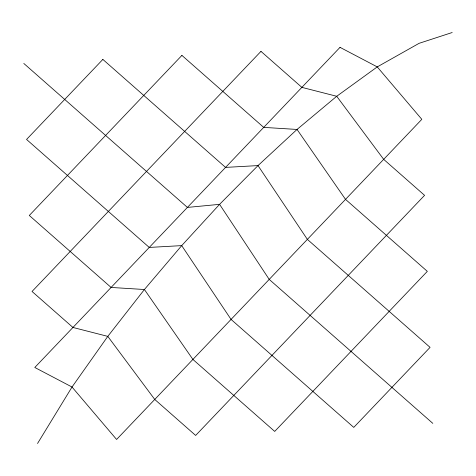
<?xml version="1.0" encoding="UTF-8"?>
<svg xmlns="http://www.w3.org/2000/svg" width="476" height="476" viewBox="0 0 476 476"><rect width="100%" height="100%" fill="white"/><g stroke="black" fill="none" stroke-linecap="round" stroke-linejoin="round"><path stroke-width="0.71" d="M37.539 443.483L72.019 387.024L107.796 336.377L144.418 289.509L181.707 245.616L219.579 204.347L258.01 165.589L297.036 129.448L336.716 96.283L377.248 66.902L419.082 43.328L452.2 32.517M23.8 63.445L187.407 207.417L219.579 204.347L269.214 279.4L432.821 423.372M102.858 59.423L26.549 139.45L149.256 247.431L181.707 245.616L231.056 319.414L353.763 427.394L430.072 347.361L307.365 239.386L258.01 165.589L225.559 167.397L102.858 59.423M181.909 55.4L29.298 215.461L111.098 287.445L144.418 289.509L192.905 359.434L274.706 431.417L427.323 271.356L345.517 199.367L297.036 129.448L263.716 127.384L181.909 55.4M260.967 51.372L32.041 291.467L72.947 327.458L107.796 336.377L154.748 399.447L195.648 435.439L424.574 195.344L383.674 159.353L336.716 96.283L301.867 87.37L260.967 51.372M340.025 47.35L34.79 367.478L72.019 387.024L116.596 439.461L421.825 119.339L377.248 66.902L340.025 47.35"/></g></svg>
